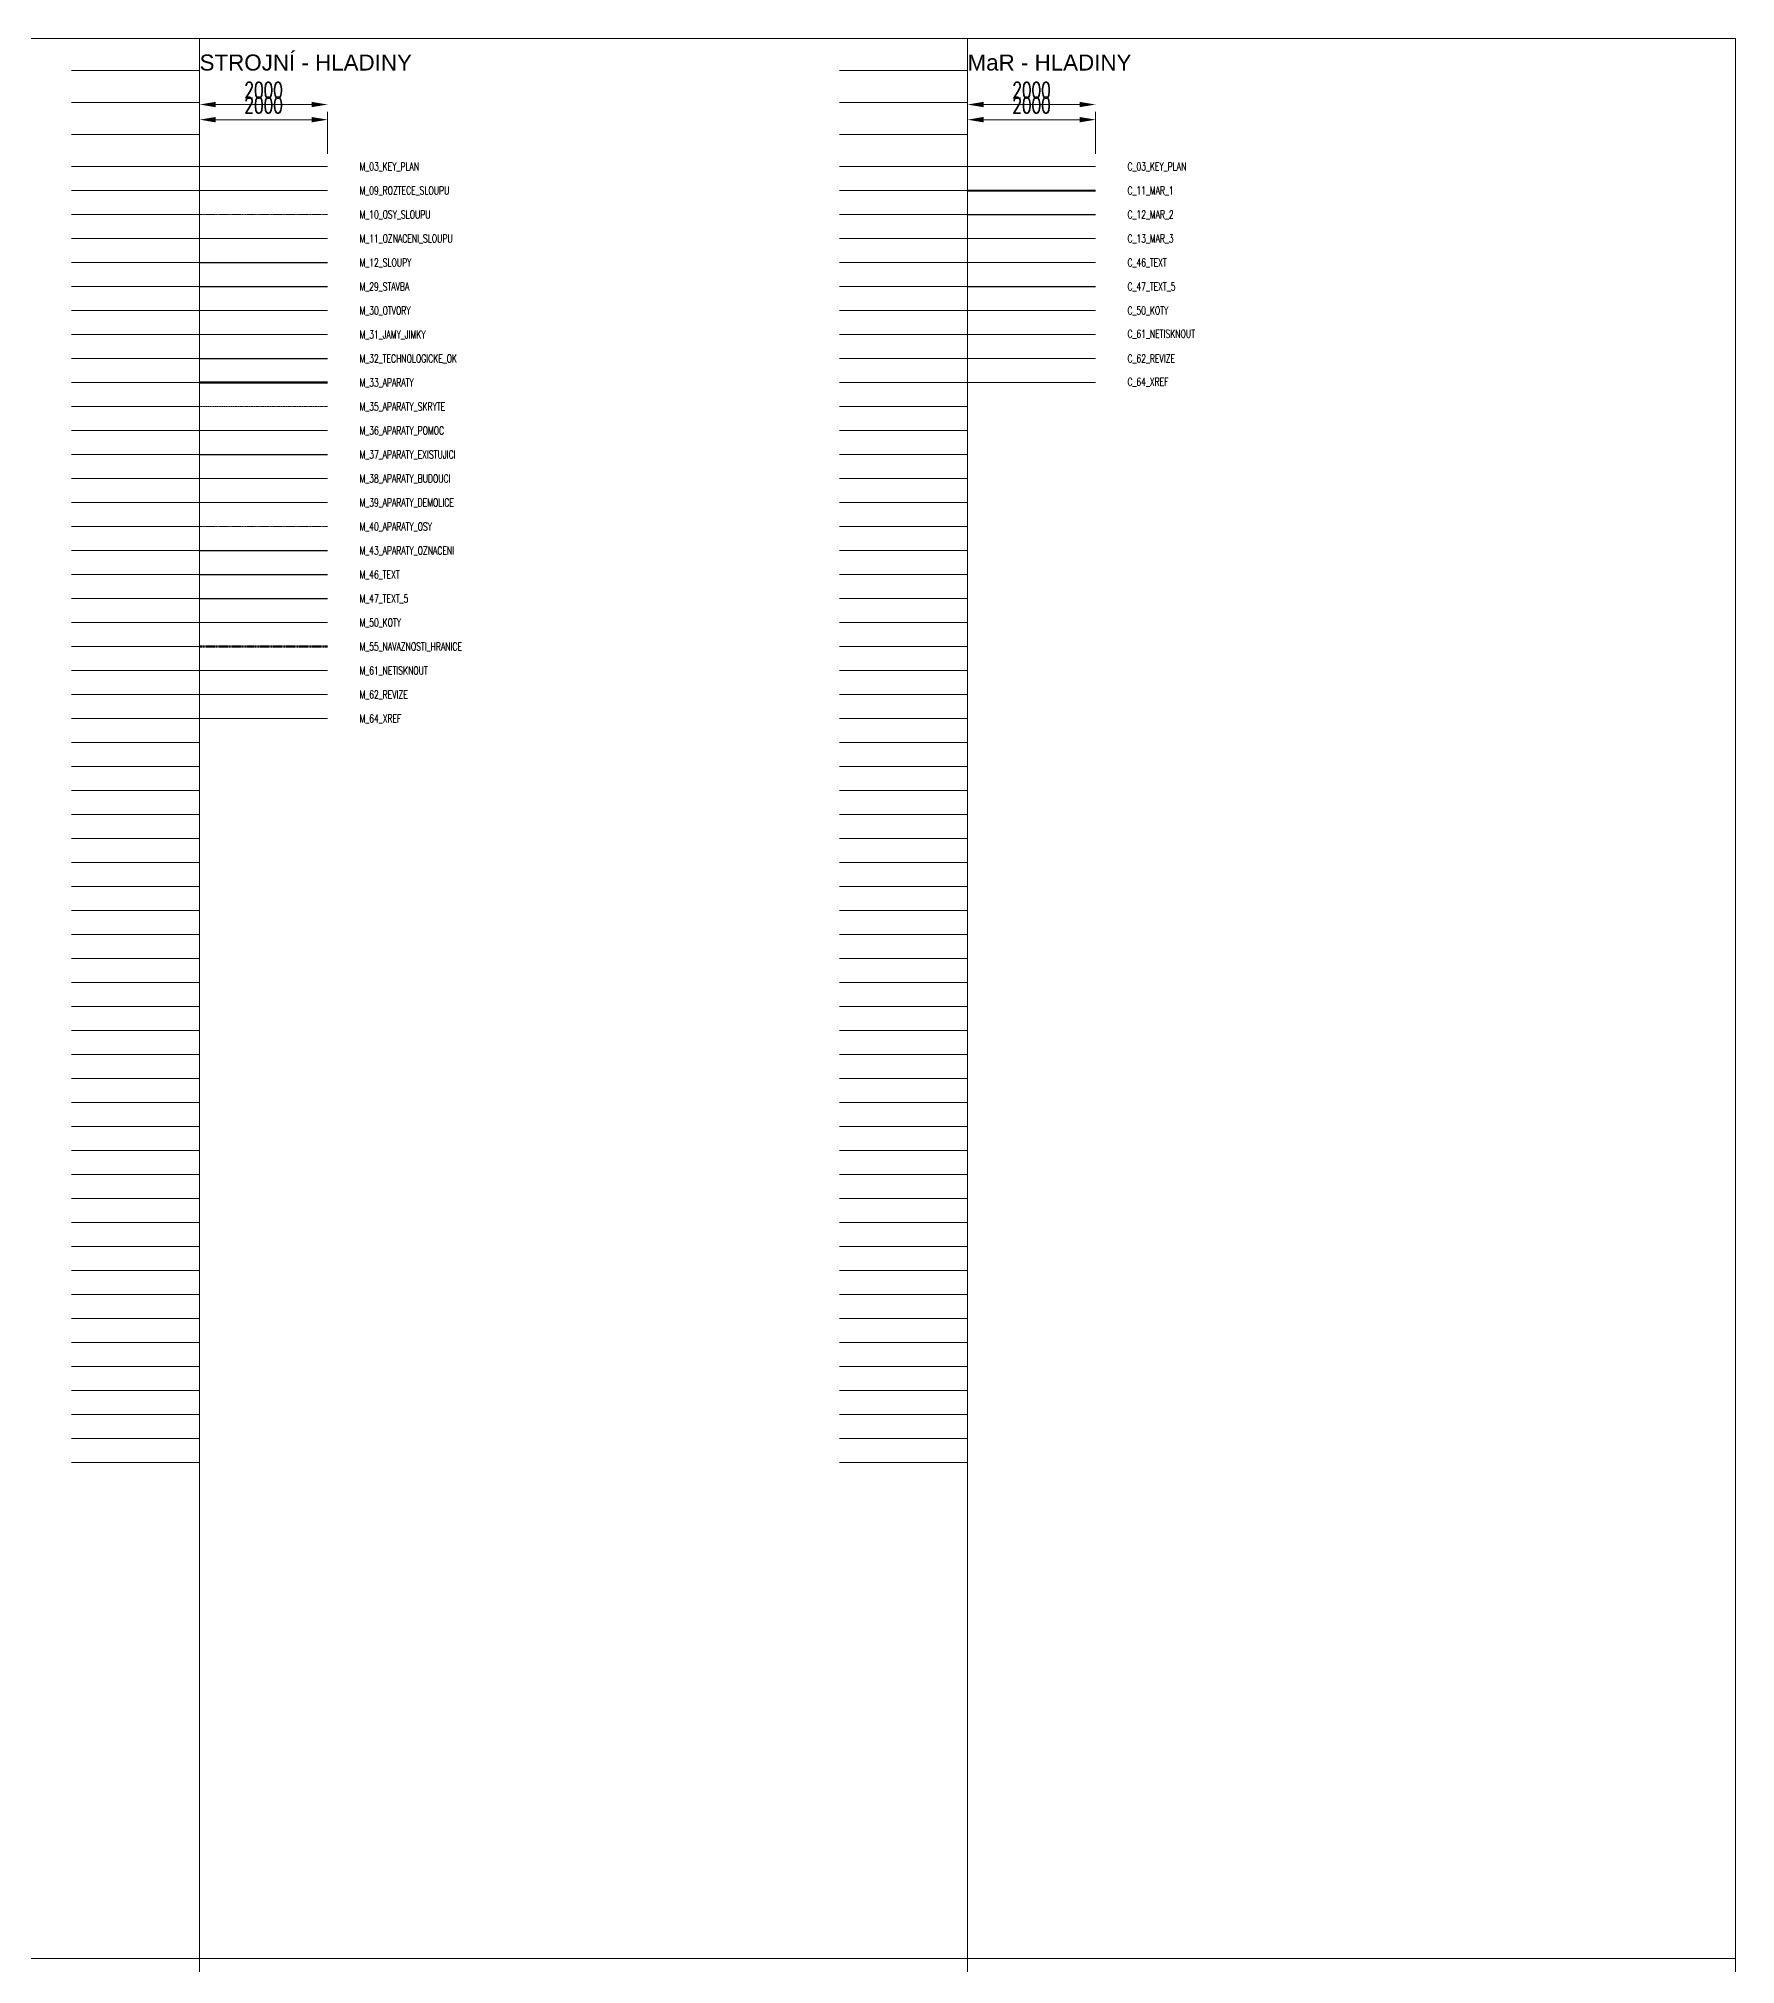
# Model space of a CAD drawing. Header units: millimetres. Extents: x -2000 to 108000, y 0 to 60000.
# Drawn here: x 81483 to 108000, y 29908 to 60000 of the extents above; entities that cross this region are included whole.
import ezdxf

# ---------------------------------------------------------------- set-up
doc = ezdxf.new("R2010")
doc.units = ezdxf.units.MM
doc.header["$LTSCALE"] = 0.5
for name, pattern in [('CENTER', [50.8, 31.75, -6.35, 6.35, -6.35]), ('DASHED', [19.05, 12.7, -6.35]), ('HIDDEN2', [4.7625, 3.175, -1.5875])]:
    doc.linetypes.add(name, pattern=pattern)
for name, color, linetype, lineweight in [('C_03_KEY_PLAN', 254, 'Continuous', 20), ('C_11_MAR_1', 7, 'Continuous', 40), ('C_12_MAR_2', 30, 'Continuous', 30), ('C_13_MAR_3', 84, 'Continuous', 20), ('C_46_TEXT', 6, 'Continuous', 20), ('C_47_TEXT_5', 254, 'Continuous', 30), ('C_50_KOTY', 3, 'Continuous', 20), ('C_62_REVIZE', 254, 'Continuous', 20), ('C_64_XREF', 7, 'Continuous', 18), ('M_03_KEY_PLAN', 254, 'Continuous', 20), ('M_09_ROZTECE_SLOUPU', 7, 'Continuous', 20), ('M_10_OSY_SLOUPU', 2, 'CENTER', 20), ('M_11_OZNACENI_SLOUPU', 7, 'Continuous', 20), ('M_12_SLOUPY', 7, 'Continuous', 30), ('M_29_STAVBA', 40, 'Continuous', 30), ('M_30_OTVORY', 40, 'Continuous', 20), ('M_31_JAMY_JIMKY', 42, 'Continuous', 20), ('M_32_TECHNOLOGICKE_OK', 2, 'Continuous', 25), ('M_33_APARATY', 6, 'Continuous', 50), ('M_35_APARATY_SKRYTE', 3, 'HIDDEN2', 20), ('M_36_APARATY_POMOC', 1, 'Continuous', 20), ('M_37_APARATY_EXISTUJICI', 1, 'Continuous', 30), ('M_38_APARATY_BUDOUCI', 30, 'DASHED', 20), ('M_39_APARATY_DEMOLICE', 245, 'Continuous', 20), ('M_40_APARATY_OSY', 5, 'CENTER', 20), ('M_43_APARATY_OZNACENI', 6, 'Continuous', 30), ('M_46_TEXT', 6, 'Continuous', 25), ('M_47_TEXT_5', 84, 'Continuous', 30), ('M_50_KOTY', 3, 'Continuous', 20), ('M_55_NAVAZNOSTI_HRANICE', 3, 'CENTER', 70), ('M_62_REVIZE', 254, 'Continuous', 20), ('M_64_XREF', 7, 'Continuous', 18), ('N_46_TEXT', 84, 'Continuous', 20)]:
    doc.layers.add(name, color=color, linetype=linetype, lineweight=lineweight)
for name, color, linetype, lineweight, plot in [('C_61_NETISKNOUT', 30, 'Continuous', 20, False), ('M_61_NETISKNOUT', 30, 'Continuous', 20, False), ('N_61_NETISKNOUT', 30, 'Continuous', 20, False)]:
    doc.layers.add(name, color=color, linetype=linetype, lineweight=lineweight, plot=plot)
doc.styles.add('ARIAL_5.0', font='arial.ttf', dxfattribs={"height": 5})
doc.styles.add('ROMANS_2.5', font='romans.shx', dxfattribs={"width": 0.7, "height": 2.5})
doc.dimstyles.new('2.5_vnejsi_Potrubi', dxfattribs={"dimscale": 100, "dimtxt": 2.5, "dimasz": 2.5, "dimexe": 1.25, "dimexo": 2, "dimgap": 1, "dimtad": 1, "dimdec": 0, "dimzin": 0, "dimdsep": 46, "dimtxsty": 'ROMANS_2.5', "dimcen": 2.5, "dimdle": 1.25, "dimclrd": 256, "dimclre": 256, "dimclrt": 4, "dimaunit": 1, "dimadec": 0, "dimazin": 0, "dimtfac": 1, "dimtdec": 0, "dimtix": 1, "dimtmove": 0, "dimatfit": 3, "dimldrblk": 'NONE', "dimfxl": 1, "dimtolj": 1, "dimtzin": 0, "dimlwd": -1, "dimlwe": -1, "dimarcsym": 0})
doc.dimstyles.new('2.5_vnitrni_Potrubi', dxfattribs={"dimscale": 100, "dimtxt": 2.5, "dimasz": 2.5, "dimexe": 1.25, "dimexo": 2, "dimgap": 1, "dimtad": 1, "dimdec": 0, "dimzin": 0, "dimdsep": 46, "dimtxsty": 'ROMANS_2.5', "dimcen": 2.5, "dimdle": 1.25, "dimse1": 1, "dimse2": 1, "dimclrd": 256, "dimclre": 256, "dimclrt": 4, "dimaunit": 1, "dimadec": 0, "dimazin": 0, "dimtfac": 1, "dimtdec": 0, "dimtix": 1, "dimtmove": 0, "dimatfit": 3, "dimldrblk": 'NONE', "dimfxl": 1, "dimtolj": 1, "dimtzin": 0, "dimlwd": -1, "dimlwe": -1, "dimarcsym": 0})

# ---------------------------------------------------------------- blocks, each defined once
blk = doc.blocks.new('*D15')
at = {"layer": 'Defpoints', "color": 0}
for p in [(86000, 58732), (84000, 58000), (86000, 58000)]:
    blk.add_point(p, dxfattribs=at)
at = {"layer": 'M_50_KOTY'}
for p, q in [((84000, 58200), (84000, 58857)), ((84250, 58732), (85750, 58732)), ((86000, 58200), (86000, 58857))]:
    blk.add_line(p, q, dxfattribs=at)
for points in [[(84250, 58774), (84250, 58690), (84000, 58732)], [(85750, 58774), (85750, 58690), (86000, 58732)]]:
    blk.add_solid(points, dxfattribs=at)
at = {"layer": 'M_50_KOTY', "color": 4, "insert": (85000, 58957), "char_height": 250, "attachment_point": 5, "style": 'ROMANS_2.5'}
blk.add_mtext('\\A1;2000', dxfattribs=at)
blk = doc.blocks.new('_None')
blk = doc.blocks.new('*D17')
at = {"layer": 'C_50_KOTY'}
for p, q in [((96000, 58200), (96000, 58857)), ((96250, 58732), (97750, 58732)), ((98000, 58200), (98000, 58857))]:
    blk.add_line(p, q, dxfattribs=at)
for points in [[(96250, 58774), (96250, 58690), (96000, 58732)], [(97750, 58774), (97750, 58690), (98000, 58732)]]:
    blk.add_solid(points, dxfattribs=at)
at = {"layer": 'Defpoints', "color": 0}
for p in [(98000, 58732), (96000, 58000), (98000, 58000)]:
    blk.add_point(p, dxfattribs=at)
at = {"layer": 'C_50_KOTY', "color": 4, "insert": (97000, 58957), "char_height": 250, "attachment_point": 5, "style": 'ROMANS_2.5'}
blk.add_mtext('\\A1;2000', dxfattribs=at)
blk = doc.blocks.new('*D73')
at = {"layer": 'Defpoints', "color": 0}
for p in [(86000, 58969), (84000, 58000), (86000, 58000)]:
    blk.add_point(p, dxfattribs=at)
at = {"layer": 'M_50_KOTY'}
blk.add_line((84250, 58969), (85750, 58969), dxfattribs=at)
for points in [[(84250, 59010), (84250, 58927), (84000, 58969)], [(85750, 59010), (85750, 58927), (86000, 58969)]]:
    blk.add_solid(points, dxfattribs=at)
at = {"layer": 'M_50_KOTY', "color": 4, "insert": (85000, 59194), "char_height": 250, "attachment_point": 5, "style": 'ROMANS_2.5'}
blk.add_mtext('\\A1;2000', dxfattribs=at)
blk = doc.blocks.new('*D78')
at = {"layer": 'C_50_KOTY'}
blk.add_line((96250, 58969), (97750, 58969), dxfattribs=at)
for points in [[(96250, 59010), (96250, 58927), (96000, 58969)], [(97750, 59010), (97750, 58927), (98000, 58969)]]:
    blk.add_solid(points, dxfattribs=at)
at = {"layer": 'Defpoints', "color": 0}
for p in [(98000, 58969), (96000, 58000), (98000, 58000)]:
    blk.add_point(p, dxfattribs=at)
at = {"layer": 'C_50_KOTY', "color": 4, "insert": (97000, 59194), "char_height": 250, "attachment_point": 5, "style": 'ROMANS_2.5'}
blk.add_mtext('\\A1;2000', dxfattribs=at)

msp = doc.modelspace()

# ---------------------------------------------------------------- linework, layer by layer
at = {"layer": 'C_03_KEY_PLAN'}
msp.add_line((96000, 58000), (98000, 58000), dxfattribs=at)
at = {"layer": 'C_11_MAR_1'}
msp.add_line((96000, 57625), (98000, 57625), dxfattribs=at)
at = {"layer": 'C_12_MAR_2'}
msp.add_line((96000, 57250), (98000, 57250), dxfattribs=at)
at = {"layer": 'C_13_MAR_3'}
msp.add_line((96000, 56875), (98000, 56875), dxfattribs=at)
at = {"layer": 'C_46_TEXT'}
msp.add_line((96000, 56500), (98000, 56500), dxfattribs=at)
at = {"layer": 'C_47_TEXT_5'}
msp.add_line((96000, 56125), (98000, 56125), dxfattribs=at)
at = {"layer": 'C_50_KOTY'}
msp.add_line((96000, 55750), (98000, 55750), dxfattribs=at)
at = {"layer": 'C_61_NETISKNOUT'}
for p, q in [((96000, 59500), (94000, 59500)), ((96000, 59000), (94000, 59000)), ((96000, 58500), (94000, 58500)), ((96000, 58000), (94000, 58000)), ((96000, 58000), (94000, 58000)), ((96000, 57625), (94000, 57625)), ((96000, 57250), (94000, 57250)), ((96000, 56875), (94000, 56875)), ((96000, 56500), (94000, 56500)), ((96000, 56125), (94000, 56125)), ((96000, 55750), (94000, 55750)), ((96000, 55375), (94000, 55375)), ((96000, 55375), (98000, 55375)), ((96000, 55000), (94000, 55000)), ((96000, 54625), (94000, 54625)), ((96000, 54250), (94000, 54250)), ((96000, 53875), (94000, 53875)), ((96000, 53500), (94000, 53500)), ((96000, 53125), (94000, 53125)), ((96000, 52750), (94000, 52750)), ((96000, 52375), (94000, 52375)), ((96000, 52000), (94000, 52000)), ((96000, 51625), (94000, 51625)), ((96000, 51250), (94000, 51250)), ((96000, 50875), (94000, 50875)), ((96000, 50500), (94000, 50500)), ((96000, 50125), (94000, 50125)), ((96000, 49750), (94000, 49750)), ((96000, 49375), (94000, 49375)), ((96000, 49000), (94000, 49000)), ((96000, 48625), (94000, 48625)), ((96000, 48250), (94000, 48250)), ((96000, 47875), (94000, 47875)), ((96000, 47500), (94000, 47500)), ((96000, 47125), (94000, 47125)), ((96000, 46750), (94000, 46750)), ((96000, 46375), (94000, 46375)), ((96000, 46000), (94000, 46000)), ((96000, 45625), (94000, 45625)), ((96000, 45250), (94000, 45250)), ((96000, 44875), (94000, 44875)), ((96000, 44500), (94000, 44500)), ((96000, 44125), (94000, 44125)), ((96000, 43750), (94000, 43750)), ((96000, 43375), (94000, 43375)), ((96000, 43000), (94000, 43000)), ((96000, 42625), (94000, 42625)), ((96000, 42250), (94000, 42250)), ((96000, 41875), (94000, 41875)), ((96000, 41500), (94000, 41500)), ((96000, 41125), (94000, 41125)), ((96000, 40750), (94000, 40750)), ((96000, 40375), (94000, 40375)), ((96000, 40000), (94000, 40000)), ((96000, 39625), (94000, 39625)), ((96000, 39250), (94000, 39250)), ((96000, 38875), (94000, 38875)), ((96000, 38500), (94000, 38500)), ((96000, 38125), (94000, 38125)), ((96000, 37750), (94000, 37750)), ((108000, 30000), (96000, 30000))]:
    msp.add_line(p, q, dxfattribs=at)
msp.add_lwpolyline([(96000, 0), (108000, 0), (108000, 60000), (96000, 60000)], close=True, dxfattribs=at)
at = {"layer": 'C_62_REVIZE'}
msp.add_line((96000, 55000), (98000, 55000), dxfattribs=at)
at = {"layer": 'C_64_XREF'}
msp.add_line((96000, 54625), (98000, 54625), dxfattribs=at)
at = {"layer": 'M_03_KEY_PLAN'}
msp.add_line((84000, 58000), (86000, 58000), dxfattribs=at)
at = {"layer": 'M_09_ROZTECE_SLOUPU'}
msp.add_line((84000, 57625), (86000, 57625), dxfattribs=at)
at = {"layer": 'M_10_OSY_SLOUPU'}
msp.add_line((84000, 57250), (86000, 57250), dxfattribs=at)
at = {"layer": 'M_11_OZNACENI_SLOUPU'}
msp.add_line((84000, 56875), (86000, 56875), dxfattribs=at)
at = {"layer": 'M_12_SLOUPY'}
msp.add_line((84000, 56500), (86000, 56500), dxfattribs=at)
at = {"layer": 'M_29_STAVBA'}
msp.add_line((84000, 56125), (86000, 56125), dxfattribs=at)
at = {"layer": 'M_30_OTVORY'}
msp.add_line((84000, 55750), (86000, 55750), dxfattribs=at)
at = {"layer": 'M_31_JAMY_JIMKY'}
msp.add_line((84000, 55375), (86000, 55375), dxfattribs=at)
at = {"layer": 'M_32_TECHNOLOGICKE_OK'}
msp.add_line((84000, 55000), (86000, 55000), dxfattribs=at)
at = {"layer": 'M_33_APARATY'}
msp.add_line((84000, 54625), (86000, 54625), dxfattribs=at)
at = {"layer": 'M_35_APARATY_SKRYTE'}
msp.add_line((84000, 54250), (86000, 54250), dxfattribs=at)
at = {"layer": 'M_36_APARATY_POMOC'}
msp.add_line((84000, 53875), (86000, 53875), dxfattribs=at)
at = {"layer": 'M_37_APARATY_EXISTUJICI'}
msp.add_line((84000, 53500), (86000, 53500), dxfattribs=at)
at = {"layer": 'M_38_APARATY_BUDOUCI'}
msp.add_line((84000, 53125), (86000, 53125), dxfattribs=at)
at = {"layer": 'M_39_APARATY_DEMOLICE'}
msp.add_line((84000, 52750), (86000, 52750), dxfattribs=at)
at = {"layer": 'M_40_APARATY_OSY'}
msp.add_line((84000, 52375), (86000, 52375), dxfattribs=at)
at = {"layer": 'M_43_APARATY_OZNACENI'}
msp.add_line((84000, 52000), (86000, 52000), dxfattribs=at)
at = {"layer": 'M_46_TEXT'}
msp.add_line((84000, 51625), (86000, 51625), dxfattribs=at)
at = {"layer": 'M_47_TEXT_5'}
msp.add_line((84000, 51250), (86000, 51250), dxfattribs=at)
at = {"layer": 'M_50_KOTY'}
msp.add_line((84000, 50875), (86000, 50875), dxfattribs=at)
at = {"layer": 'M_55_NAVAZNOSTI_HRANICE'}
msp.add_line((84000, 50500), (86000, 50500), dxfattribs=at)
at = {"layer": 'M_61_NETISKNOUT'}
for p, q in [((84000, 59500), (82000, 59500)), ((84000, 59000), (82000, 59000)), ((84000, 58500), (82000, 58500)), ((84000, 58000), (82000, 58000)), ((84000, 58000), (82000, 58000)), ((84000, 57625), (82000, 57625)), ((84000, 57250), (82000, 57250)), ((84000, 56875), (82000, 56875)), ((84000, 56500), (82000, 56500)), ((84000, 56125), (82000, 56125)), ((84000, 55750), (82000, 55750)), ((84000, 55375), (82000, 55375)), ((84000, 55000), (82000, 55000)), ((84000, 54625), (82000, 54625)), ((84000, 54250), (82000, 54250)), ((84000, 53875), (82000, 53875)), ((84000, 53500), (82000, 53500)), ((84000, 53125), (82000, 53125)), ((84000, 52750), (82000, 52750)), ((84000, 52375), (82000, 52375)), ((84000, 52000), (82000, 52000)), ((84000, 51625), (82000, 51625)), ((84000, 51250), (82000, 51250)), ((84000, 50875), (82000, 50875)), ((84000, 50500), (82000, 50500)), ((84000, 50125), (82000, 50125)), ((84000, 50125), (86000, 50125)), ((84000, 49750), (82000, 49750)), ((84000, 49375), (82000, 49375)), ((84000, 49000), (82000, 49000)), ((84000, 48625), (82000, 48625)), ((84000, 48250), (82000, 48250)), ((84000, 47875), (82000, 47875)), ((84000, 47500), (82000, 47500)), ((84000, 47125), (82000, 47125)), ((84000, 46750), (82000, 46750)), ((84000, 46375), (82000, 46375)), ((84000, 46000), (82000, 46000)), ((84000, 45625), (82000, 45625)), ((84000, 45250), (82000, 45250)), ((84000, 44875), (82000, 44875)), ((84000, 44500), (82000, 44500)), ((84000, 44125), (82000, 44125)), ((84000, 43750), (82000, 43750)), ((84000, 43375), (82000, 43375)), ((84000, 43000), (82000, 43000)), ((84000, 42625), (82000, 42625)), ((84000, 42250), (82000, 42250)), ((84000, 41875), (82000, 41875)), ((84000, 41500), (82000, 41500)), ((84000, 41125), (82000, 41125)), ((84000, 40750), (82000, 40750)), ((84000, 40375), (82000, 40375)), ((84000, 40000), (82000, 40000)), ((84000, 39625), (82000, 39625)), ((84000, 39250), (82000, 39250)), ((84000, 38875), (82000, 38875)), ((84000, 38500), (82000, 38500)), ((84000, 38125), (82000, 38125)), ((84000, 37750), (82000, 37750)), ((96000, 30000), (84000, 30000))]:
    msp.add_line(p, q, dxfattribs=at)
msp.add_lwpolyline([(84000, 0), (96000, 0), (96000, 60000), (84000, 60000)], close=True, dxfattribs=at)
at = {"layer": 'M_62_REVIZE'}
msp.add_line((84000, 49750), (86000, 49750), dxfattribs=at)
at = {"layer": 'M_64_XREF'}
msp.add_line((84000, 49375), (86000, 49375), dxfattribs=at)
at = {"layer": 'N_61_NETISKNOUT'}
msp.add_line((84000, 30000), (72000, 30000), dxfattribs=at)
msp.add_lwpolyline([(72000, 0), (84000, 0), (84000, 60000), (72000, 60000)], close=True, dxfattribs=at)

# ---------------------------------------------------------------- texts
at = {"layer": 'C_47_TEXT_5', "style": 'ARIAL_5.0'}
msp.add_text('MaR - HLADINY', height=250, dxfattribs=at).set_placement((96000, 59500))
at = {"layer": 'M_46_TEXT', "style": 'ROMANS_2.5', "width": 0.7}
for s, p in [('M_03_KEY_PLAN', (86500, 57937.5)), ('M_09_ROZTECE_SLOUPU', (86500, 57562.5)), ('M_10_OSY_SLOUPU', (86500, 57187.5)), ('M_11_OZNACENI_SLOUPU', (86500, 56812.5)), ('M_12_SLOUPY', (86500, 56437.5)), ('M_29_STAVBA', (86500, 56062.5)), ('M_30_OTVORY', (86500, 55687.5)), ('M_31_JAMY_JIMKY', (86500, 55312.5)), ('M_32_TECHNOLOGICKE_OK', (86500, 54937.5)), ('M_33_APARATY', (86500, 54562.5)), ('M_35_APARATY_SKRYTE', (86500, 54187.5)), ('M_36_APARATY_POMOC', (86500, 53812.5)), ('M_37_APARATY_EXISTUJICI', (86500, 53437.5)), ('M_38_APARATY_BUDOUCI', (86500, 53062.5)), ('M_39_APARATY_DEMOLICE', (86500, 52687.5)), ('M_40_APARATY_OSY', (86500, 52312.5)), ('M_43_APARATY_OZNACENI', (86500, 51937.5)), ('M_46_TEXT', (86500, 51562.5)), ('M_47_TEXT_5', (86500, 51187.5)), ('M_50_KOTY', (86500, 50812.5)), ('M_55_NAVAZNOSTI_HRANICE', (86500, 50437.5)), ('M_61_NETISKNOUT', (86500, 50062.5)), ('M_62_REVIZE', (86500, 49687.5)), ('M_64_XREF', (86500, 49312.5))]:
    msp.add_text(s, height=125, dxfattribs=at).set_placement(p)
at = {"layer": 'M_47_TEXT_5', "style": 'ARIAL_5.0'}
msp.add_text('STROJNÍ - HLADINY', height=250, dxfattribs=at).set_placement((84000, 59500))
at = {"layer": 'N_46_TEXT', "style": 'ROMANS_2.5', "width": 0.7}
for s, p in [('C_03_KEY_PLAN', (98500, 57937.5)), ('C_11_MAR_1', (98500, 57562.5)), ('C_12_MAR_2', (98500, 57187.5)), ('C_13_MAR_3', (98500, 56812.5)), ('C_46_TEXT', (98500, 56437.5)), ('C_47_TEXT_5', (98500, 56062.5)), ('C_50_KOTY', (98500, 55687.5)), ('C_61_NETISKNOUT', (98500, 55323.2)), ('C_62_REVIZE', (98500, 54937.5)), ('C_64_XREF', (98500, 54573.2))]:
    msp.add_text(s, height=125, dxfattribs=at).set_placement(p)

# ---------------------------------------------------------------- dimensions: what is measured, and where the dimension line sits
at = {"layer": 'C_50_KOTY'}
for base, dimstyle, picture, middle in [((98000, 58968.6), '2.5_vnitrni_Potrubi', '*D78', (97000, 59193.6)), ((98000, 58731.9), '2.5_vnejsi_Potrubi', '*D17', (97000, 58956.9))]:
    dim = msp.add_linear_dim(base=base, p1=(96000, 58000), p2=(98000, 58000), dimstyle=dimstyle, dxfattribs=at)
    dim.commit()
    dim.dimension.update_dxf_attribs({"geometry": picture, "text_midpoint": middle})
at = {"layer": 'M_50_KOTY'}
for base, dimstyle, picture, middle in [((86000, 58968.6), '2.5_vnitrni_Potrubi', '*D73', (85000, 59193.6)), ((86000, 58731.9), '2.5_vnejsi_Potrubi', '*D15', (85000, 58956.9))]:
    dim = msp.add_linear_dim(base=base, p1=(84000, 58000), p2=(86000, 58000), dimstyle=dimstyle, dxfattribs=at)
    dim.commit()
    dim.dimension.update_dxf_attribs({"geometry": picture, "text_midpoint": middle})

doc.saveas('drawing.dxf')
